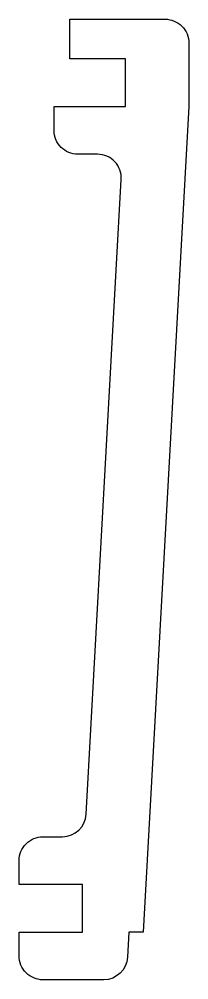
# Model space of a CAD drawing. Header units: millimetres. Extents: x 21.8 to 32.5, y -63.3 to -2.9.
import ezdxf

# ---------------------------------------------------------------- set-up
doc = ezdxf.new("R2010")
doc.units = ezdxf.units.MM
doc.layers.get('0').update_dxf_attribs({"linetype": 'CONTINUOUS'})

msp = doc.modelspace()

# ---------------------------------------------------------------- linework, layer by layer
msp.add_lwpolyline([(30.965, -2.866, -0.414214), (32.465, -4.366), (32.465, -8.366), (29.586, -60.3), (28.686, -60.3), (28.598, -61.883, -0.398082), (27.1, -63.3), (23.262, -63.3, -0.414214), (21.762, -61.8), (21.762, -60.3), (25.762, -60.3), (25.762, -57.3), (21.762, -57.3), (21.762, -55.8, -0.414214), (23.262, -54.3), (24.493, -54.3, 0.398082), (25.991, -52.883), (28.205, -12.949, 0.430531), (26.707, -11.366), (25.465, -11.366, -0.414214), (23.965, -9.866), (23.965, -8.366), (28.465, -8.366), (28.465, -5.366), (24.965, -5.366), (24.965, -2.866)], format="xyb", close=True)

doc.saveas('drawing.dxf')
